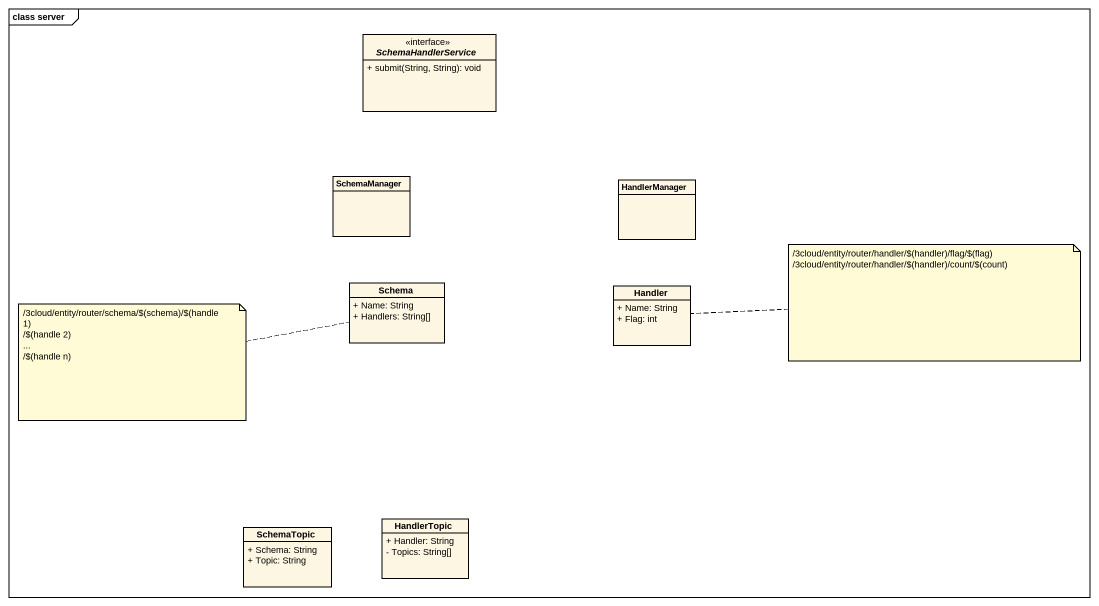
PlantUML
@startuml
mainframe class server
hide circle
hide empty members
skinparam classAttributeIconSize 0
interface SchemaHandlerService <<interface>> {
  + submit(String, String): void
}
class SchemaManager
class HandlerManager
class Schema {
  + Name: String
  + Handlers: String[]
}
class Handler {
  + Name: String
  + Flag: int
}
class SchemaTopic {
  + Schema: String
  + Topic: String
}
class HandlerTopic {
  + Handler: String
  - Topics: String[]
}
note right of Handler
  /3cloud/entity/router/handler/$(handler)/flag/$(flag)
  /3cloud/entity/router/handler/$(handler)/count/$(count)
end note
note left of Schema
  /3cloud/entity/router/schema/$(schema)/$(handle 1)
  /$(handle 2)
  ~...
  /$(handle n)
end note
@enduml
